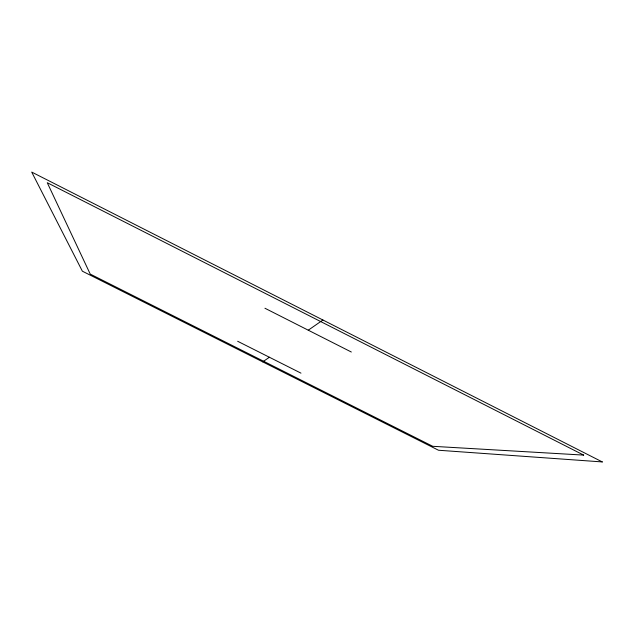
<?xml version="1.0" encoding="UTF-8"?>
<svg xmlns="http://www.w3.org/2000/svg" width="634" height="634" viewBox="0 0 634 634"><rect width="100%" height="100%" fill="white"/><g stroke="black" fill="none" stroke-linecap="round" stroke-linejoin="round"><path stroke-width="0.95" d="M262.73 361.871L269.387 357.243M308.267 330.195L322.92 320.004M237.663 341.274L300.968 373.141M264.933 308.243L351.331 352.021M583.668 455.101L432.745 446.304L90.226 274.078L47.257 182.703L583.668 455.101M602.3 461.932L438.506 450.243L82.365 271.193L31.7 172.068L602.3 461.932"/></g></svg>
